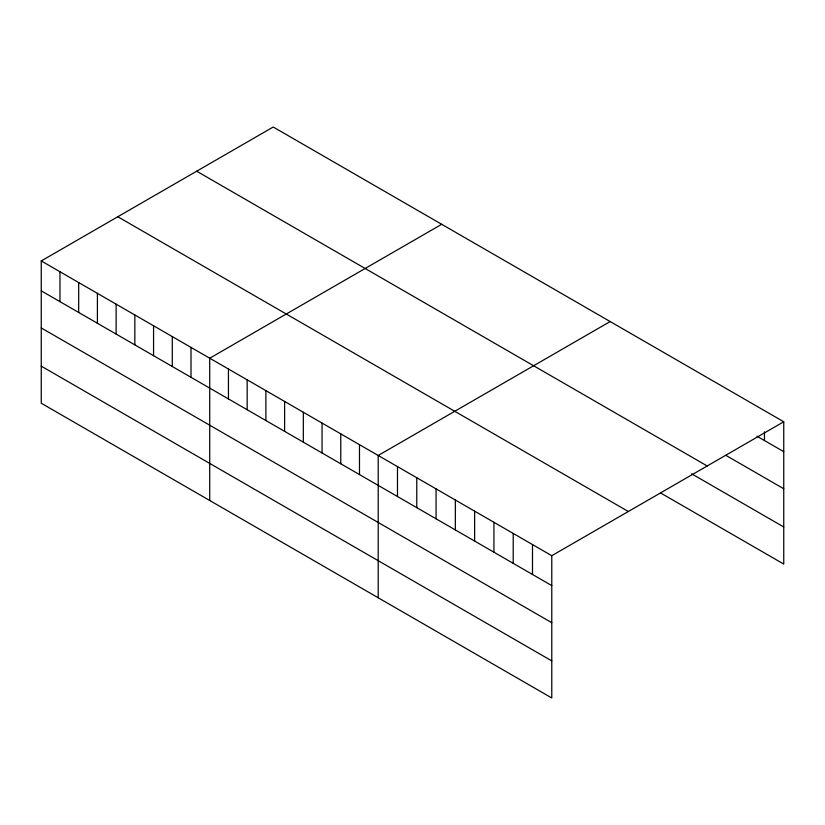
<?xml version="1.0" encoding="UTF-8"?>
<svg xmlns="http://www.w3.org/2000/svg" width="825" height="825" viewBox="0 0 825 825"><rect width="100%" height="100%" fill="white"/><g stroke="black" fill="none" stroke-linecap="round" stroke-linejoin="round"><path stroke-width="1.24" d="M41.25 260.937L551.781 555.699L551.781 697.981L41.25 403.229L41.25 260.937L273.219 127.019L783.75 421.771L783.75 564.063L660.526 492.917M441.695 224.287L209.725 358.215L209.725 500.497M610.17 321.554L378.201 455.483L378.201 597.764M551.781 555.699L783.75 421.771M756.958 436.208L783.75 451.677M725.887 455.359L783.75 488.761M196.67 171.208L707.2 465.97M691.597 473.777L783.75 526.969M117.8 216.748L628.33 511.5M41.25 290.843L551.781 585.606M41.25 327.938L551.781 622.689M41.25 366.145L551.781 660.897M764.466 431.826L764.466 440.54M532.496 544.562L532.496 574.468M513.212 533.424L513.212 563.331M493.927 522.287L493.927 552.193M474.633 511.16L474.633 541.066M455.348 500.022L455.348 529.928M436.064 488.885L436.064 518.791M416.78 477.747L416.78 507.653M397.485 466.61L397.485 496.526M359.483 444.675L359.483 474.581M340.766 433.868L340.766 463.774M322.049 423.06L322.049 452.966M303.322 412.252L303.322 442.159M284.604 401.445L284.604 431.351M265.887 390.637L265.887 420.544M247.17 379.83L247.17 409.736M228.443 369.022L228.443 398.929M191.008 347.407L191.008 377.314M172.291 336.6L172.291 366.506M153.563 325.782L153.563 355.699M134.846 314.975L134.846 344.891M116.129 304.167L116.129 334.084M97.412 293.36L97.412 323.276M78.684 282.552L78.684 312.469M59.967 271.745L59.967 301.651"/></g></svg>
